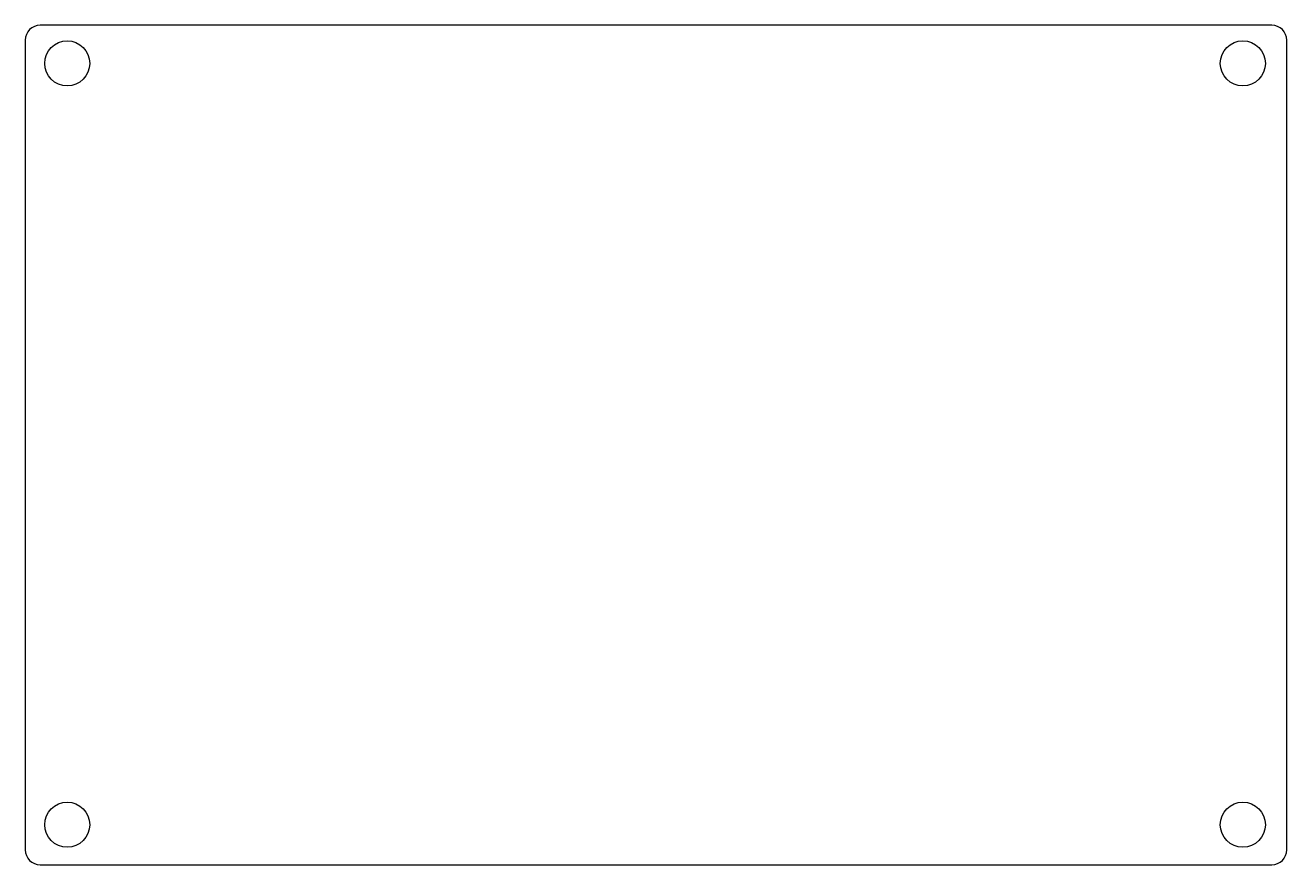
# Model space of a CAD drawing. Header units: millimetres. Extents: x -40.6 to 43.3, y -30 to 25.9.
import ezdxf

# ---------------------------------------------------------------- set-up
doc = ezdxf.new("R2010")
doc.units = ezdxf.units.MM
doc.layers.add('_X2_98848BBE503C_X0_', color=7, linetype='Continuous', true_color=0x000000)

msp = doc.modelspace()

# ---------------------------------------------------------------- linework, layer by layer
at = {"layer": '_X2_98848BBE503C_X0_'}
for points in [[(42.313, 25.884), (-39.634, 25.884)], [(-40.634, 24.884), (-40.634, -28.996)], [(43.313, -28.996), (43.313, 24.884)], [(-39.634, -29.996), (42.313, -29.996)]]:
    msp.add_lwpolyline(points, dxfattribs=at)
for centre in [(-37.84, 23.344), (40.392, 23.344), (-37.84, -27.329), (40.392, -27.329)]:
    msp.add_circle(centre, 1.5, dxfattribs=at)
for centre, start, end in [((-39.634, 24.884), 90, 180), ((42.313, 24.884), 0, 90), ((-39.634, -28.996), 180, 270), ((42.313, -28.996), 270, 360)]:
    msp.add_arc(centre, 1, start, end, dxfattribs=at)

doc.saveas('drawing.dxf')
